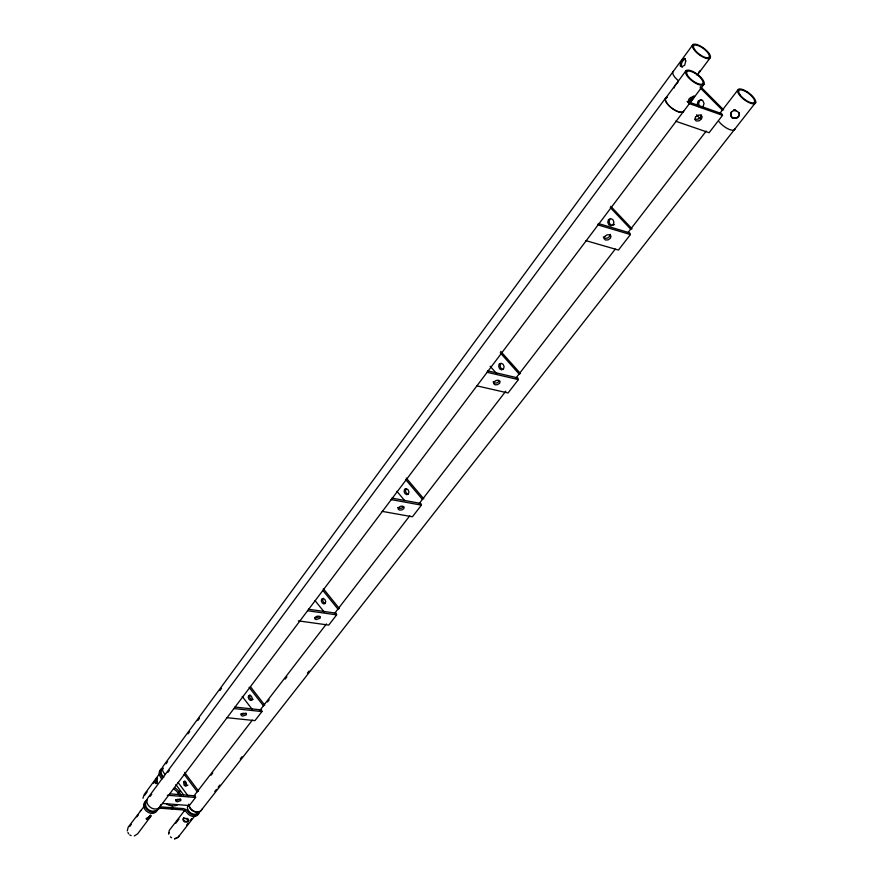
<?xml version="1.0" encoding="UTF-8"?>
<svg xmlns="http://www.w3.org/2000/svg" width="883" height="883" viewBox="0 0 883 883"><rect width="100%" height="100%" fill="white"/><g stroke="black" fill="none" stroke-linecap="round" stroke-linejoin="round"><path stroke-width="1.32" d="M183.631 817.636L183.355 819.512L184.635 821.3L186.898 821.51L188.642 820.45M127.262 830.925L128.223 827.117L143.488 807.194M142.969 798.276L144.205 794.557L159.249 774.093M168.885 832.614L168.609 834.082L169.304 830.329L184.834 810.219M184.911 781.047L185.386 784.457L186.766 785.495L187.947 785.119M249.944 695.087L249.602 696.797L250.408 698.74L251.909 699.789L253.222 699.314M323.189 598.409L321.732 598.994L321.313 600.87L322.185 602.946L323.829 603.994L325.286 603.398L325.706 601.522L324.834 599.447L323.189 598.409L322.67 600.285L323.542 602.349L325.187 603.398M405.959 488.862L405.463 490.937L406.39 493.144L408.2 494.182M500.639 363.719L500.043 366.026L501.036 368.388L503.034 369.403M610.23 234.381L609.645 236.512L607.372 238.134L604.745 238.322L603.288 236.942M609.833 219.381L609.104 221.975L610.186 224.503L612.427 225.496L614.535 224.359M701.301 114.933L700.55 117.351L698.078 119.15L695.329 119.304M731.577 111.479L730.738 113.609L731.058 115.805L732.449 117.594L734.59 118.134L736.864 117.649L738.652 116.148L739.446 114.326L739.071 112.395M731.323 112.439L730.947 116.368L732.338 118.145L736.753 118.212L738.53 116.799L739.336 114.889L738.961 112.947L737.504 111.512L735.418 110.607L733.199 110.85L731.444 112.13M140.287 810.903L141.236 810.241M157.549 778.033L155.518 782.261L156.567 783.596M150.165 815.34L147.505 818.795L146.192 818.817M149.856 817.592L151.203 815.76L146.457 818.331L146.567 819.468L147.98 819.446L149.856 817.592L137.638 833.85L134.304 835.958M685.782 71.004L665.639 98.223M159.889 806.896L703.961 84.315A11.269 4.238 36.8 0 0 693.453 71.799A11.269 4.238 36.8 0 0 686.842 75.541A11.269 4.238 36.8 0 0 702.415 85.198L703.961 84.315M674.932 85.662L674.182 87.958M693.354 98.41L694.623 96.148L690.495 97.627L688.828 99.271L688.023 102.362L689.06 102.947L693 98.885M700.175 70.607L698.674 72.24M692.978 44.547L163.686 765.451A7.351 5.662 36.3 0 0 165.143 774.336M165.993 763.828L167.627 761.61M188.035 733.85L189.657 731.632M197.825 720.528L199.459 718.309M219.856 690.55L221.49 688.332M144.801 795.086L147.185 791.852M153.521 783.243L157.483 777.868M665.561 98.123L147.693 798.166A7.505 5.894 36.6 0 0 151.655 808.133A7.505 5.894 36.6 0 0 160.717 804.711M167.803 772.459L169.315 770.406M150.088 796.488L151.733 794.27M129.691 826.521L131.28 824.369M136.854 816.863L138.443 814.722M697.173 75.265L709.866 58.256A10.938 3.985 36.7 0 0 701.301 46.545A10.938 3.985 36.7 0 0 693.056 48.278L695.064 51.037A10.938 3.985 36.7 0 0 709.844 58.267M177.98 792.824L180.496 790.749M171.622 809.06L172.593 807.779L172.284 805.892M194.094 795.749L252.35 720.098M259.536 710.815L326.456 623.928M334.778 613.166L409.811 515.738M419.083 503.718L505.816 391.158M515.926 378.079L615.274 249.083M627.912 232.693L706.223 131.059M719.612 113.675L737.57 90.375M211.059 775.208L212.737 773.022M267.505 702.018L269.194 699.833M285.198 679.071L286.887 676.886M169.713 793.828L195.309 795.859L195.584 797.459L189.359 805.528L162.494 803.475M234.9 707.051L261.578 709.943L261.931 711.577L254.944 720.627L227.008 717.691M308.388 609.226L336.213 613.21L336.633 614.877L328.741 625.087L298.366 620.87M391.875 498.111L420.871 503.465L421.39 505.153L412.405 516.787L382.173 511.367M487.537 370.805L517.736 377.902L518.365 379.613L508.045 392.979L476.632 385.794M598.244 223.498L629.645 232.836L630.429 234.547L618.442 250.066L585.826 240.606M689.347 102.229L721.621 113.609L722.537 115.309L709.093 132.715L675.627 121.203M175.728 823.309L179.006 819.082M179.205 835.87L178.123 837.272L174.657 838.839L178.123 837.272L195.419 815.141M186.622 825.086L188.278 822.978M190.022 820.726L191.666 818.618M214.768 791.532L216.467 789.358M218.167 787.183L219.867 785.02M240.264 758.95L241.964 756.775M307.405 673.155L309.105 670.981M755.738 102.395L201.964 809.358A7.406 5.74 38.4 0 1 194.481 811.643A7.406 5.74 38.4 0 1 188.763 804.369M675.285 85.187L678.089 82.042M693.332 96.115L689.27 101.092L688.133 102.009L687.095 101.435M149.779 815.76L150.651 815.152M499.05 381.478L497.008 382.902L494.535 383.112L493.067 381.986M403.343 506.93L401.489 508.189L399.149 508.431L397.692 507.504M319.712 616.555L315.794 617.945M245.993 713.188L242.328 714.468L240.904 713.828M180.529 798.994L177.086 800.186L175.695 799.656M701.764 99.602L699.435 100.949L698.596 103.786L699.733 106.468M700.848 107.616L703.188 106.28L704.027 103.432L702.89 100.75L700.429 99.801L698.1 101.148L697.261 103.995L698.398 106.666M685.451 58.764L684.292 59.128L681.819 62.494L681.201 66.192L682.537 67.141M733.354 110.287L735.528 110.055M167.284 795.23L195.584 797.459M233.885 708.552L261.931 711.577M307.461 610.716L336.633 614.877M391.048 499.579L421.39 505.153M486.831 372.229L518.365 379.613M188.543 819.391L186.964 818.298M597.703 224.834L630.429 234.547M688.961 103.488L722.537 115.309M734.016 109.79L736.08 110.673M700.407 86.545L723.707 109.922M700.042 87.715L722.382 110.132M696.521 114.867L700.362 118.752M610.727 206.302L632.04 228.796L630.694 229.127L610.296 207.582M500.727 351.39L520.451 373.509L519.094 373.973L500.242 352.825M490.142 366.257L497.25 374.282M406.213 478.067L423.807 498.862M405.716 479.624L422.438 499.403M396.909 491.323L404.756 500.661M323.344 588.74L339.282 608.475L337.924 609.071L322.825 590.363M315.076 600.661L324.238 612.04M250.441 686.709L264.734 705.142L263.41 705.793L249.105 687.338M242.24 696.455L252.262 709.435M184.646 772.504L198.509 791.036L197.196 791.709L184.139 774.259M178.024 782.393L188.554 796.521M175.883 784.568L183.576 794.888M162.781 777.967L161.589 776.014A7.318 5.651 36.3 0 1 162.649 767.669M161.821 779.27L160.629 777.305A7.318 5.651 36.3 0 1 161.688 768.961M683.597 111.368A11.126 4.36 36.8 0 1 670.539 107.13A11.126 4.36 36.8 0 1 667.239 97.34A11.126 4.36 36.8 0 0 670.429 107.02A11.126 4.36 36.8 0 0 683.508 111.291M735.153 128.686A10.916 4.194 37.4 0 1 725.23 127.273L721.841 124.658A10.916 4.194 37.4 0 1 719.126 121.755M177.384 804.943A11.634 9.062 37.1 0 1 166.71 804.137M174.47 787.581A11.634 9.062 37.1 0 1 180.993 795.616M199.591 812.382A7.373 5.728 38.4 0 1 194.348 815.164A7.373 5.728 38.4 0 1 187.98 811.521L186.379 809.733L183.532 808.596L161.589 806.952L159.006 807.68L157.947 809.292A7.472 5.883 36.6 0 1 147.34 809.843A7.472 5.883 36.6 0 1 147.174 799.755M198.675 811.863A6.313 4.901 38.4 0 1 191.192 813.287A6.313 4.901 38.4 0 1 187.792 805.638M173.498 788.861A11.622 9.062 37.1 0 1 179.194 794.788M198.598 813.651A7.373 5.728 38.4 0 1 193.355 816.433A7.373 5.728 38.4 0 1 186.986 812.79L185.397 811.002L182.549 809.877L160.618 808.232L158.035 808.971L156.975 810.583A7.472 5.883 36.6 0 1 146.368 811.135A7.472 5.883 36.6 0 1 146.214 801.047M197.682 813.133A6.302 4.901 38.4 0 1 195.938 814.976M163.885 777.172A6.269 4.834 36.3 0 1 163.256 768.486M155.187 810.638A6.391 5.033 36.6 0 1 147.936 809.225A6.391 5.033 36.6 0 1 145.96 802.459M131.148 835.605A4.018 3.223 36.6 0 1 129.746 834.91M128.642 833.806A4.018 3.223 36.6 0 1 127.98 832.481M678.276 80.607A10.806 4.106 36.7 0 1 673.365 71.269M171.6 837.768A3.962 3.146 38.5 0 1 170.386 836.808M202.041 809.17A7.406 5.74 38.4 0 1 194.591 811.51A7.406 5.74 38.4 0 1 188.83 804.27M188.267 820.042L188.333 821.157L186.931 822.007L184.37 821.896L183.068 820.164L183.322 818.342L184.713 818.044L188.267 820.042M175.993 800.23L175.96 801.256L177.351 801.786L180.794 800.605L180.838 799.568L177.439 799.303L175.993 800.23M685.782 60.949L684.678 65.276L681.499 66.766L680.164 65.806L680.771 62.119L683.232 58.753L684.402 58.377L685.782 60.949M241.335 714.292L241.236 715.473L242.659 716.102L246.324 714.833L246.423 713.652L242.902 713.276L241.335 714.292M157.24 781.731L157.108 783.21L155.75 783.53L154.768 782.195L156.777 777.879L157.24 781.731M314.944 617.504L314.756 618.851L316.202 619.612L320.121 618.232L320.297 616.886L318.862 616.113L316.644 616.367L314.944 617.504M398.476 507.648L398.189 509.204L399.646 510.131L401.986 509.888L403.851 508.63L404.138 507.074L402.681 506.147L400.341 506.378L398.476 507.648M183.598 781.72L184.072 785.13L185.452 786.168L186.633 785.782L186.17 782.371L184.779 781.334L183.598 781.72M248.609 695.716L248.255 697.438L249.072 699.38L250.573 700.429L251.887 699.954L252.24 698.243L251.423 696.29L249.911 695.241L248.609 695.716M494.094 381.897L493.685 383.708L495.142 384.833L497.626 384.613L499.668 383.189L500.098 381.379L498.63 380.253L496.147 380.463L494.094 381.897M404.591 489.392L404.094 491.467L405.021 493.674L406.831 494.712L408.465 493.983L408.961 491.908L408.034 489.701L406.224 488.663L404.591 489.392M499.259 364.16L498.663 366.478L499.657 368.829L501.665 369.856L503.509 368.951L504.116 366.633L503.111 364.271L501.103 363.244L499.259 364.16M604.634 236.534L604.049 238.664L605.506 240.044L608.133 239.856L610.418 238.233L611.003 236.103L609.557 234.723L606.919 234.9L604.634 236.534M608.475 219.701L607.747 222.295L608.829 224.834L611.069 225.816L613.177 224.679L613.906 222.086L612.835 219.547L610.572 218.565L608.475 219.701M695.539 116.998L694.8 119.415L696.223 121.004L698.983 120.861L701.455 119.05L702.195 116.644L700.771 115.033L698.011 115.187L695.539 116.998M747.493 92.009L743.972 90.044A11.06 4.073 37.4 0 0 739.623 95.254A11.06 4.073 37.4 0 0 754.722 103.653A11.06 4.073 37.4 0 0 747.493 92.009M687.338 74.978A9.868 3.709 36.8 0 0 701.477 84.26A9.868 3.709 36.8 0 0 695.782 73.786A9.868 3.709 36.8 0 0 687.338 74.978M739.91 94.602A9.68 3.565 37.4 0 0 753.74 102.737A9.68 3.565 37.4 0 0 746.312 91.876A9.68 3.565 37.4 0 0 739.91 94.602M695.197 50.298A9.57 3.488 36.7 0 0 708.817 57.395A9.57 3.488 36.7 0 0 700.219 46.534A9.57 3.488 36.7 0 0 695.197 50.298"/></g></svg>
